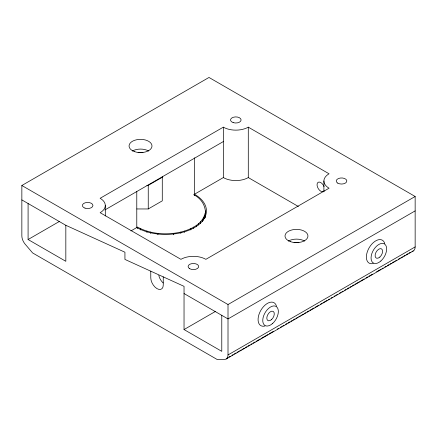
<?xml version="1.0" encoding="UTF-8"?>
<svg xmlns="http://www.w3.org/2000/svg" width="437" height="437" viewBox="0 0 437 437"><rect width="100%" height="100%" fill="white"/><g stroke="black" fill="none" stroke-linecap="round" stroke-linejoin="round"><path stroke-width="0.66" d="M205.139 217.866C206.919 208.061 202.681 199.212 193.706 194.683L223.334 177.58A17.644 10.188 0 0 0 248.287 177.58L298.405 206.515M130.936 230.927L137.562 227.098C150.639 234.248 166.453 235.286 180.825 232.069C190.832 229.562 202.631 224.192 205.139 213.136M415.15 246.905L228.01 354.948A8.822 5.091 60 0 1 224.891 359.389L217.255 359.542L32.611 252.936L24.969 243.961A8.822 5.091 60 0 1 21.85 235.92L21.85 185.501L208.99 77.458L415.15 196.486L415.15 246.905A8.822 5.091 60 0 1 412.031 251.346M28.088 203.511L28.088 239.525L59.295 221.504M223.334 127.156L100.133 198.289A17.644 10.188 0 0 1 100.133 212.693L180.918 259.332A17.644 10.188 0 0 1 205.871 259.332L329.066 188.205A17.644 10.188 0 0 1 329.066 173.795L248.287 127.156A17.644 10.188 0 0 1 223.334 127.156L223.334 177.58M104.853 209.968L223.334 141.566M146.903 185.364L148.247 185.364L162.28 177.264M136.836 208.957L148.247 208.957L162.28 200.851L162.28 176.439M21.85 199.906L65.829 225.295L124.933 252.22L124.933 259.42L184.037 286.339L184.037 329.558L215.343 311.483M21.85 185.501L228.01 304.529L415.15 196.486M415.15 210.891L228.01 318.934L184.037 293.544M226.666 358.362L227.846 357.684M229.026 357.002L230.206 356.319M231.976 355.297L233.156 354.615M234.341 353.932L236.111 352.91M237.291 352.227L238.471 351.545M239.651 350.867L241.421 349.84M242.606 349.163L244.376 348.136M245.556 347.459L246.736 346.776M247.916 346.093L249.685 345.072M250.871 344.389L252.051 343.706M253.231 343.029L255 342.002M256.18 341.324L260.315 338.937M261.495 338.254L267.99 334.507M269.17 333.824L273.3 331.437M277.435 329.05L278.615 328.373M280.385 327.346L281.565 326.668M282.744 325.986L283.93 325.303M285.7 324.281L286.88 323.599M288.059 322.916L289.829 321.894M291.009 321.211L292.195 320.534M293.374 319.851L295.144 318.83M296.324 318.147L297.504 317.464M298.684 316.781L300.459 315.76M301.639 315.077L303.409 314.056M304.589 313.373L305.769 312.69M306.949 312.013L308.724 310.991M309.904 310.308L314.034 307.921M315.214 307.238L318.759 305.195M320.529 304.174L321.708 303.491M322.888 302.808L327.023 300.421M328.203 299.744L329.383 299.061M331.153 298.039L332.333 297.357M334.108 296.335L335.288 295.652M336.468 294.97L337.648 294.287M339.418 293.265L340.598 292.582M341.783 291.9L342.963 291.222M344.733 290.195L345.913 289.518M347.093 288.835L348.863 287.814M350.048 287.131L351.228 286.448M352.408 285.765L354.178 284.744M355.357 284.061L359.493 281.679M360.672 280.996L364.212 278.948M365.982 277.927L367.757 276.905M368.937 276.222L372.477 274.179M376.612 271.792L380.742 269.405M381.922 268.728L383.107 268.045M384.877 267.023L386.057 266.341M387.237 265.658L389.006 264.636M390.186 263.953L391.372 263.271M392.552 262.593L394.321 261.566M395.501 260.889L396.681 260.206M398.451 259.185L399.637 258.502M400.816 257.819L402.586 256.798M403.766 256.115L404.946 255.432M406.126 254.749L407.901 253.728M409.081 253.05L410.261 252.368M226.186 358.985L413.326 250.947M28.088 239.525L65.829 261.31L65.829 225.295M184.037 329.558L221.778 351.348L221.778 315.334M323.899 181L323.899 191.903M248.287 127.156L248.287 177.58M228.01 304.529L228.01 354.948M205.33 210.891L205.33 216.97M204.571 215.365L204.571 218.74M203.62 217.544L203.62 220.248M202.309 219.664L202.309 221.69M200.643 221.696L200.643 223.722M198.644 223.624L198.644 224.979M196.322 225.432L196.322 226.781M194.481 157.812L194.481 195.585M193.706 227.098L193.706 228.447M190.816 228.611L190.816 229.96M184.348 231.107L184.348 232.457M180.825 232.069L180.825 233.418M173.38 233.369L173.38 234.724M163.252 276.878L163.252 285.044A8.822 5.091 60 0 1 157.014 288.644A8.822 5.091 60 0 1 150.776 277.839L150.776 271.191M157.888 233.369L157.888 234.724M150.443 232.069L150.443 233.418M148.247 185.364L148.247 208.957M146.919 231.107L146.919 232.457M140.452 228.611L140.452 229.96M137.562 227.098L137.562 228.447M136.781 191.532L136.781 227.546A40.799 23.554 0 0 0 169.632 234.336L173.593 233.997A40.799 23.554 0 0 0 203.331 219.904L204.68 217.73A40.799 23.554 0 0 0 194.481 194.236M105.306 205.488L105.306 215.965M324.03 190.92A5.293 3.054 60 0 1 318.387 188.806A5.293 3.054 60 0 1 318.387 182.185A5.293 3.054 60 0 1 324.03 186.599M163.198 282.963A8.822 5.091 60 0 1 158.789 275.326M138.103 152.699A5.736 3.31 0 0 1 142.948 152.699M294.052 242.737A5.736 3.31 0 0 1 298.897 242.737M132.416 151.016A11.466 6.621 0 0 1 148.635 151.016M288.365 241.055A11.466 6.621 0 0 1 304.584 241.055M373.313 263.489A13.23 7.642 -60 0 1 369.118 247.834A13.23 7.642 -60 0 1 384.773 243.638M265.008 326.018A13.23 7.642 -60 0 1 260.813 310.363A13.23 7.642 -60 0 1 276.468 306.168M85.013 208.138A5.293 3.054 0 0 0 92.955 205.488A5.293 3.054 0 0 0 85.013 202.844A5.293 3.054 0 0 0 85.013 208.138M189.647 268.695A5.293 3.054 0 0 0 198.507 267.324A5.293 3.054 0 0 0 192.023 263.582A5.293 3.054 0 0 0 189.647 268.695M233.161 122.6A5.293 3.054 0 0 0 241.104 119.957A5.293 3.054 0 0 0 233.161 117.307A5.293 3.054 0 0 0 233.161 122.6M337.801 183.158A5.293 3.054 0 0 0 346.656 181.792A5.293 3.054 0 0 0 340.172 178.05A5.293 3.054 0 0 0 337.801 183.158M134.793 151.71A11.466 6.621 0 0 0 151.994 145.974A11.466 6.621 0 0 0 134.793 140.244A11.466 6.621 0 0 0 134.793 151.71M290.742 241.743A11.466 6.621 0 0 0 307.943 236.013A11.466 6.621 0 0 0 290.742 230.277A11.466 6.621 0 0 0 290.742 241.743M380.873 260.987A11.029 6.369 -60 0 0 384.369 243.906A11.029 6.369 -60 0 0 371.319 255.476A11.029 6.369 -60 0 0 380.873 260.987M271.519 319.6A5.293 3.054 -60 0 0 273.196 311.401A5.293 3.054 -60 0 0 266.936 316.956A5.293 3.054 -60 0 0 271.519 319.6M272.568 323.517A11.029 6.369 -60 0 0 276.064 306.435A11.029 6.369 -60 0 0 263.019 318.005A11.029 6.369 -60 0 0 272.568 323.517M379.824 257.071A5.293 3.054 -60 0 0 381.501 248.872A5.293 3.054 -60 0 0 375.236 254.427A5.293 3.054 -60 0 0 379.824 257.071"/></g></svg>
